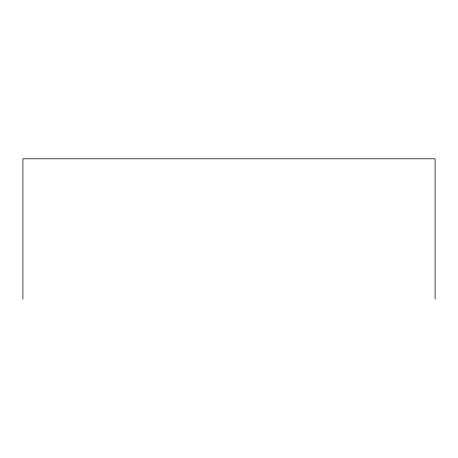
<?xml version="1.0" encoding="UTF-8"?>
<svg xmlns="http://www.w3.org/2000/svg" width="458" height="458" viewBox="0 0 458 458"><rect width="100%" height="100%" fill="white"/><g stroke="black" fill="none" stroke-linecap="round" stroke-linejoin="round"><path stroke-width="0.69" d="M435.1 299.206L435.1 158.794L22.9 158.794L22.9 299.206"/></g></svg>
